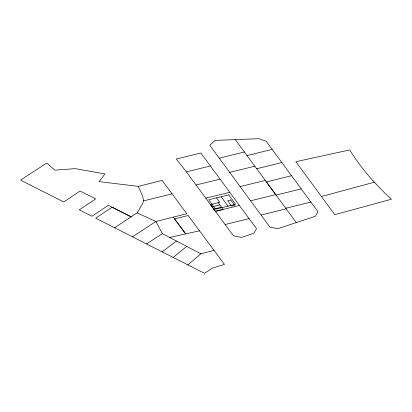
<?xml version="1.0" encoding="UTF-8"?>
<svg xmlns="http://www.w3.org/2000/svg" width="412" height="412" viewBox="0 0 412 412"><rect width="100%" height="100%" fill="white"/><g stroke="black" fill="none" stroke-linecap="round" stroke-linejoin="round"><path stroke-width="0.62" d="M138.36 186.389L142.701 196.282L143.592 200.86L142.573 203.688L137.124 212.86L114.629 227.774L95.697 218.175L112.121 207.226L131.062 216.8L108.325 205.294L91.897 216.254L79.253 209.847L95.677 198.898L80.124 191.029L63.716 201.973L20.6 180.142L46.747 163.059L54.951 170.171L75.154 168.637L104.962 173.905L99.194 181.625L138.36 186.389L162.096 180.405L186.816 213.72L155.875 221.517L132.499 236.812L114.629 227.774M187.872 264.87L200.907 253.777L214.055 250.383L224.447 264.401L212.427 268.073L204.507 273.29L132.499 236.812M173.225 257.443L186.744 246.381M162.179 251.845L176.516 241.041M146.554 243.94L162.369 233.64L200.907 253.777M296.279 222.588L277.93 228.665L269.953 227.136L209.801 145.338L215.115 140.389L259.024 138.71L266.183 141.249L317.94 211.644L315.35 216.259L296.279 222.588L235.293 139.611M321.427 196.493L374.359 182.217L384.859 193.14L391.4 199.248L334.776 214.667L295.847 161.7L349.737 149.932A429.793 248.137 0 0 0 368.961 176.176L374.359 182.217M256.707 168.74L281.854 162.555M240.129 186.59L265.282 180.405M219.215 158.146L244.398 151.997M247.015 155.556L272.178 149.402M186.373 171.876L210.393 165.99L256.527 228.748L253.771 233.331L241.427 237.425L233.47 235.849L186.064 171.454L176.269 159.011L200.809 152.986L210.393 165.99M229.68 172.36L254.837 166.206M196.04 185.009L220.06 179.148M143.592 200.86L172.092 193.882M291.531 175.723L266.399 181.903L275.731 194.624L250.584 200.793M205.732 198.172L229.716 192.301M212.108 206.839L219.848 204.944M213.751 209.075L221.491 207.179M276.066 195.077L301.198 188.912M215.409 211.335L239.393 205.47M285.743 208.24L310.916 202.086M261.033 215.013L286.16 208.838M225.127 224.499L249.095 218.633M214.055 250.383L199.501 230.808L169.667 237.456M137.124 212.86L155.875 221.517L162.369 233.64M173.261 217.139L185.699 233.887L174.59 218.921L188.145 215.507L199.501 230.808M221.12 196.725L228.032 206.139M216.475 197.863L219.756 202.333L210.465 204.604L215.388 211.31L223.129 209.414L218.211 202.709M228.732 194.861L208.735 199.758L215.646 209.172L235.649 204.275L228.732 194.861M230.792 199.949L227.697 200.706L231.632 206.067L234.727 205.31L230.792 199.949"/></g></svg>
